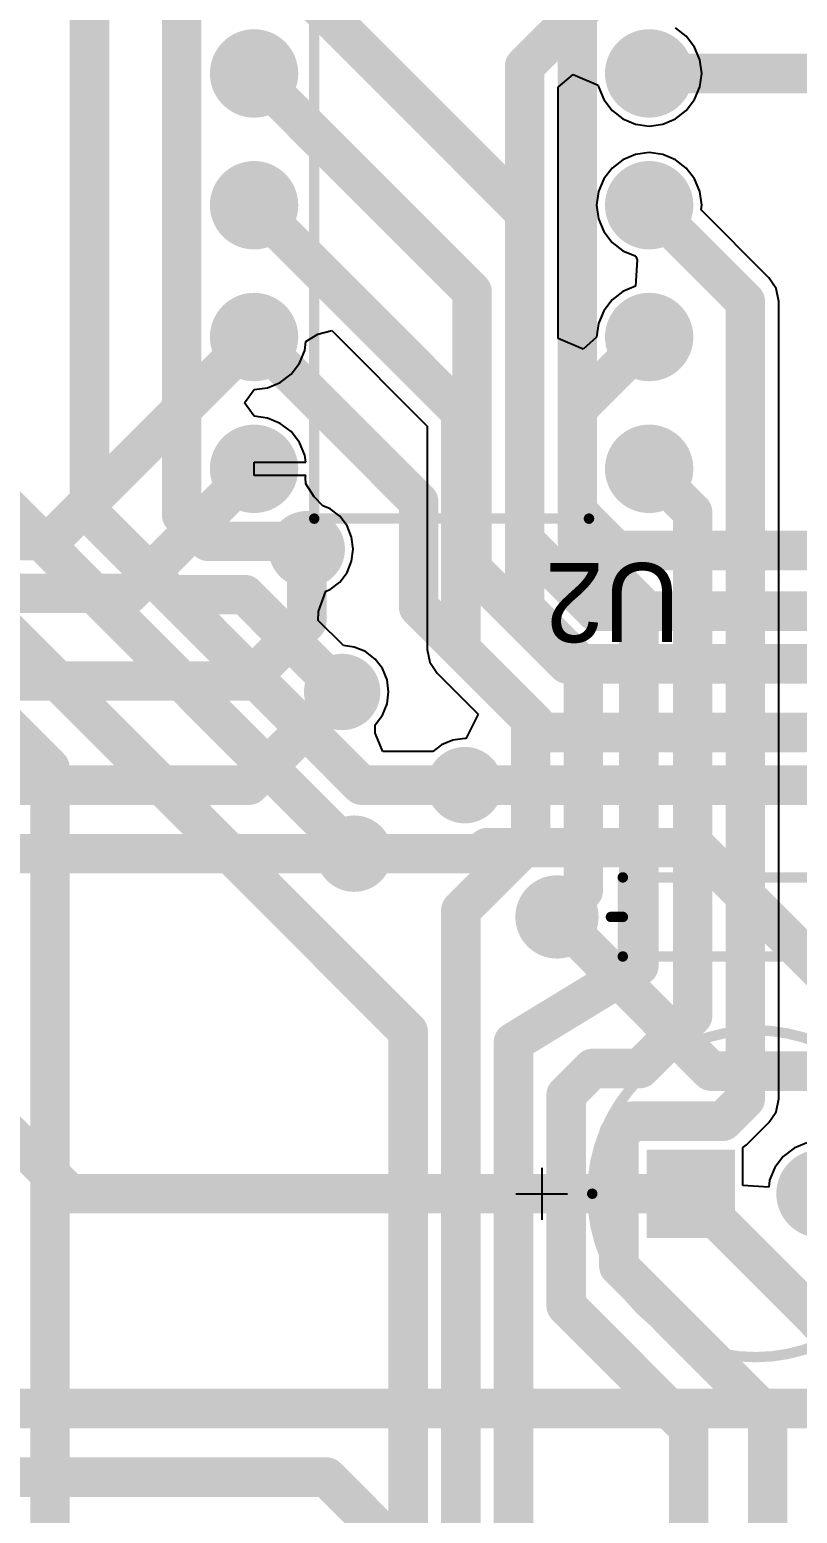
# Model space of a CAD drawing. Header units: millimetres. Extents: x 2.82 to 7.12, y 0.77 to 5.15.
# Drawn here: x 4.635 to 5.218, y 2.543 to 3.668 of the extents above; entities that cross this region are included whole.
import ezdxf

# ---------------------------------------------------------------- set-up
doc = ezdxf.new("R2010")
doc.units = ezdxf.units.MM
doc.header["$MEASUREMENT"] = 0
for name, color, linetype in [('BottomLayer', 5, 'Continuous'), ('BottomSolder', 6, 'Continuous'), ('MultiLayer', 9, 'Continuous'), ('PadHoleLayer', 156, 'Continuous'), ('TopLayer', 1, 'Continuous'), ('TopOverlay', 2, 'Continuous'), ('TopSolder', 216, 'Continuous'), ('ViaHoleLayer', 16, 'Continuous')]:
    doc.layers.add(name, color=color, linetype=linetype)

# ---------------------------------------------------------------- blocks, each defined once
blk = doc.blocks.new('CAPPR2_5_6_3_6_8_H_9_4')
at = {"layer": 'BottomLayer', "const_width": 0.0295}
blk.add_lwpolyline([(0.0345, 0, 1), (0.064, 0, 1)], format="xyb", close=True, dxfattribs=at)
at = {"layer": 'BottomLayer'}
blk.add_solid([(-0.0787, -0.0295), (-0.0197, -0.0295), (-0.0787, 0.0295), (-0.0197, 0.0295)], dxfattribs=at)
at = {"layer": 'BottomSolder', "const_width": 0.0335}
blk.add_lwpolyline([(0.0325, 0, 1), (0.066, 0, 1)], format="xyb", close=True, dxfattribs=at)
at = {"layer": 'BottomSolder'}
blk.add_solid([(-0.0827, -0.0335), (-0.0157, -0.0335), (-0.0827, 0.0335), (-0.0157, 0.0335)], dxfattribs=at)
at = {"layer": 'MultiLayer', "const_width": 0.0295}
blk.add_lwpolyline([(0.0345, 0, 1), (0.064, 0, 1)], format="xyb", close=True, dxfattribs=at)
at = {"layer": 'MultiLayer'}
blk.add_solid([(-0.0787, -0.0295), (-0.0197, -0.0295), (-0.0787, 0.0295), (-0.0197, 0.0295)], dxfattribs=at)
at = {"layer": 'PadHoleLayer', "const_width": 0.0177}
for points in [[(-0.0581, 0, 1), (-0.0404, 0, 1)], [(0.0404, 0, 1), (0.0581, 0, 1)]]:
    blk.add_lwpolyline(points, format="xyb", close=True, dxfattribs=at)
at = {"layer": 'TopLayer', "const_width": 0.0295}
blk.add_lwpolyline([(0.0345, 0, 1), (0.064, 0, 1)], format="xyb", close=True, dxfattribs=at)
at = {"layer": 'TopLayer'}
blk.add_solid([(-0.0787, -0.0295), (-0.0197, -0.0295), (-0.0787, 0.0295), (-0.0197, 0.0295)], dxfattribs=at)
at = {"layer": 'TopOverlay'}
for p, q in [((-0.1624, 0.0197), (-0.1624, -0.0197)), ((-0.1821, 0), (-0.1427, 0))]:
    blk.add_line(p, q, dxfattribs=at)
for points, const_width in [([(0.124, 0, 1), (-0.124, 0, 1)], 0.00787), ([(-0.126, 0, 1), (-0.122, 0, 1)], 0.00394), ([(0.122, 0, 1), (0.126, 0, 1)], 0.00394)]:
    blk.add_lwpolyline(points, format="xyb", close=True, dxfattribs=dict(at, const_width=const_width))
at = {"layer": 'TopSolder', "const_width": 0.0335}
blk.add_lwpolyline([(0.0325, 0, 1), (0.066, 0, 1)], format="xyb", close=True, dxfattribs=at)
at = {"layer": 'TopSolder'}
blk.add_solid([(-0.0827, -0.0335), (-0.0157, -0.0335), (-0.0827, 0.0335), (-0.0157, 0.0335)], dxfattribs=at)
blk = doc.blocks.new('648_08_8')
at = {"layer": 'BottomLayer', "const_width": 0.0295}
for points in [[(-0.3648, 0.15, 1), (-0.3352, 0.15, 1)], [(-0.2648, 0.15, 1), (-0.2352, 0.15, 1)], [(-0.1648, 0.15, 1), (-0.1352, 0.15, 1)], [(-0.0648, 0.15, 1), (-0.0352, 0.15, 1)], [(0.0352, 0.15, 1), (0.0648, 0.15, 1)], [(0.1352, 0.15, 1), (0.1648, 0.15, 1)], [(0.2352, 0.15, 1), (0.2648, 0.15, 1)], [(0.3352, 0.15, 1), (0.3648, 0.15, 1)], [(-0.2648, -0.15, 1), (-0.2352, -0.15, 1)], [(-0.1648, -0.15, 1), (-0.1352, -0.15, 1)], [(-0.0648, -0.15, 1), (-0.0352, -0.15, 1)], [(0.0352, -0.15, 1), (0.0648, -0.15, 1)], [(0.1352, -0.15, 1), (0.1648, -0.15, 1)], [(0.2352, -0.15, 1), (0.2648, -0.15, 1)], [(0.3352, -0.15, 1), (0.3648, -0.15, 1)]]:
    blk.add_lwpolyline(points, format="xyb", close=True, dxfattribs=at)
at = {"layer": 'BottomLayer'}
blk.add_solid([(-0.3205, -0.1795), (-0.3205, -0.1205), (-0.3795, -0.1795), (-0.3795, -0.1205)], dxfattribs=at)
at = {"layer": 'BottomSolder', "const_width": 0.0335}
for points in [[(-0.3668, 0.15, 1), (-0.3332, 0.15, 1)], [(-0.2668, 0.15, 1), (-0.2332, 0.15, 1)], [(-0.1668, 0.15, 1), (-0.1332, 0.15, 1)], [(-0.0668, 0.15, 1), (-0.0332, 0.15, 1)], [(0.0332, 0.15, 1), (0.0668, 0.15, 1)], [(0.1332, 0.15, 1), (0.1668, 0.15, 1)], [(0.2332, 0.15, 1), (0.2668, 0.15, 1)], [(0.3332, 0.15, 1), (0.3668, 0.15, 1)], [(-0.2668, -0.15, 1), (-0.2332, -0.15, 1)], [(-0.1668, -0.15, 1), (-0.1332, -0.15, 1)], [(-0.0668, -0.15, 1), (-0.0332, -0.15, 1)], [(0.0332, -0.15, 1), (0.0668, -0.15, 1)], [(0.1332, -0.15, 1), (0.1668, -0.15, 1)], [(0.2332, -0.15, 1), (0.2668, -0.15, 1)], [(0.3332, -0.15, 1), (0.3668, -0.15, 1)]]:
    blk.add_lwpolyline(points, format="xyb", close=True, dxfattribs=at)
at = {"layer": 'BottomSolder'}
blk.add_solid([(-0.3165, -0.1835), (-0.3165, -0.1165), (-0.3835, -0.1835), (-0.3835, -0.1165)], dxfattribs=at)
at = {"layer": 'MultiLayer', "const_width": 0.0295}
for points in [[(-0.3648, 0.15, 1), (-0.3352, 0.15, 1)], [(-0.2648, 0.15, 1), (-0.2352, 0.15, 1)], [(-0.1648, 0.15, 1), (-0.1352, 0.15, 1)], [(-0.0648, 0.15, 1), (-0.0352, 0.15, 1)], [(0.0352, 0.15, 1), (0.0648, 0.15, 1)], [(0.1352, 0.15, 1), (0.1648, 0.15, 1)], [(0.2352, 0.15, 1), (0.2648, 0.15, 1)], [(0.3352, 0.15, 1), (0.3648, 0.15, 1)], [(-0.2648, -0.15, 1), (-0.2352, -0.15, 1)], [(-0.1648, -0.15, 1), (-0.1352, -0.15, 1)], [(-0.0648, -0.15, 1), (-0.0352, -0.15, 1)], [(0.0352, -0.15, 1), (0.0648, -0.15, 1)], [(0.1352, -0.15, 1), (0.1648, -0.15, 1)], [(0.2352, -0.15, 1), (0.2648, -0.15, 1)], [(0.3352, -0.15, 1), (0.3648, -0.15, 1)]]:
    blk.add_lwpolyline(points, format="xyb", close=True, dxfattribs=at)
at = {"layer": 'MultiLayer'}
blk.add_solid([(-0.3205, -0.1795), (-0.3205, -0.1205), (-0.3795, -0.1795), (-0.3795, -0.1205)], dxfattribs=at)
at = {"layer": 'PadHoleLayer', "const_width": 0.0177}
for points in [[(-0.3589, 0.15, 1), (-0.3411, 0.15, 1)], [(-0.2589, 0.15, 1), (-0.2411, 0.15, 1)], [(-0.1589, 0.15, 1), (-0.1411, 0.15, 1)], [(-0.0589, 0.15, 1), (-0.0411, 0.15, 1)], [(0.0411, 0.15, 1), (0.0589, 0.15, 1)], [(0.1411, 0.15, 1), (0.1589, 0.15, 1)], [(0.2411, 0.15, 1), (0.2589, 0.15, 1)], [(0.3411, 0.15, 1), (0.3589, 0.15, 1)], [(-0.3589, -0.15, 1), (-0.3411, -0.15, 1)], [(-0.2589, -0.15, 1), (-0.2411, -0.15, 1)], [(-0.1589, -0.15, 1), (-0.1411, -0.15, 1)], [(-0.0589, -0.15, 1), (-0.0411, -0.15, 1)], [(0.0411, -0.15, 1), (0.0589, -0.15, 1)], [(0.1411, -0.15, 1), (0.1589, -0.15, 1)], [(0.2411, -0.15, 1), (0.2589, -0.15, 1)], [(0.3411, -0.15, 1), (0.3589, -0.15, 1)]]:
    blk.add_lwpolyline(points, format="xyb", close=True, dxfattribs=at)
at = {"layer": 'TopLayer', "const_width": 0.0295}
for points in [[(-0.3648, 0.15, 1), (-0.3352, 0.15, 1)], [(-0.2648, 0.15, 1), (-0.2352, 0.15, 1)], [(-0.1648, 0.15, 1), (-0.1352, 0.15, 1)], [(-0.0648, 0.15, 1), (-0.0352, 0.15, 1)], [(0.0352, 0.15, 1), (0.0648, 0.15, 1)], [(0.1352, 0.15, 1), (0.1648, 0.15, 1)], [(0.2352, 0.15, 1), (0.2648, 0.15, 1)], [(0.3352, 0.15, 1), (0.3648, 0.15, 1)], [(-0.2648, -0.15, 1), (-0.2352, -0.15, 1)], [(-0.1648, -0.15, 1), (-0.1352, -0.15, 1)], [(-0.0648, -0.15, 1), (-0.0352, -0.15, 1)], [(0.0352, -0.15, 1), (0.0648, -0.15, 1)], [(0.1352, -0.15, 1), (0.1648, -0.15, 1)], [(0.2352, -0.15, 1), (0.2648, -0.15, 1)], [(0.3352, -0.15, 1), (0.3648, -0.15, 1)]]:
    blk.add_lwpolyline(points, format="xyb", close=True, dxfattribs=at)
at = {"layer": 'TopLayer'}
blk.add_solid([(-0.3205, -0.1795), (-0.3205, -0.1205), (-0.3795, -0.1795), (-0.3795, -0.1205)], dxfattribs=at)
at = {"layer": 'TopOverlay', "const_width": 0.00787}
for points in [[(0.3878, 0.1043), (-0.3878, 0.1043)], [(-0.3878, 0.025), (-0.3878, 0.1043)], [(0.3878, -0.1043), (0.3878, 0.1043)], [(-0.3878, -0.1043), (-0.3878, -0.025)], [(0.3878, -0.1043), (-0.3878, -0.1043)]]:
    blk.add_lwpolyline(points, dxfattribs=at)
at = {"layer": 'TopOverlay', "const_width": 0.00394}
for points in [[(-0.3898, 0.1043, 1), (-0.3858, 0.1043, 1)], [(-0.3898, 0.1043, 1), (-0.3858, 0.1043, 1)], [(0.3858, 0.1043, 1), (0.3898, 0.1043, 1)], [(0.3858, 0.1043, 1), (0.3898, 0.1043, 1)], [(-0.3898, 0.025, 1), (-0.3858, 0.025, 1)], [(-0.3898, 0.025, 1), (-0.3858, 0.025, 1)], [(-0.3898, -0.025, 1), (-0.3858, -0.025, 1)], [(-0.3898, -0.025, 1), (-0.3858, -0.025, 1)], [(-0.3898, -0.1043, 1), (-0.3858, -0.1043, 1)], [(-0.3898, -0.1043, 1), (-0.3858, -0.1043, 1)], [(0.3858, -0.1043, 1), (0.3898, -0.1043, 1)], [(0.3858, -0.1043, 1), (0.3898, -0.1043, 1)]]:
    blk.add_lwpolyline(points, format="xyb", close=True, dxfattribs=at)
at = {"layer": 'TopOverlay', "const_width": 0.00787}
blk.add_lwpolyline([(-0.3878, 0.025, -1), (-0.3878, -0.025)], format="xyb", dxfattribs=at)
at = {"layer": 'TopSolder', "const_width": 0.0335}
for points in [[(-0.3668, 0.15, 1), (-0.3332, 0.15, 1)], [(-0.2668, 0.15, 1), (-0.2332, 0.15, 1)], [(-0.1668, 0.15, 1), (-0.1332, 0.15, 1)], [(-0.0668, 0.15, 1), (-0.0332, 0.15, 1)], [(0.0332, 0.15, 1), (0.0668, 0.15, 1)], [(0.1332, 0.15, 1), (0.1668, 0.15, 1)], [(0.2332, 0.15, 1), (0.2668, 0.15, 1)], [(0.3332, 0.15, 1), (0.3668, 0.15, 1)], [(-0.2668, -0.15, 1), (-0.2332, -0.15, 1)], [(-0.1668, -0.15, 1), (-0.1332, -0.15, 1)], [(-0.0668, -0.15, 1), (-0.0332, -0.15, 1)], [(0.0332, -0.15, 1), (0.0668, -0.15, 1)], [(0.1332, -0.15, 1), (0.1668, -0.15, 1)], [(0.2332, -0.15, 1), (0.2668, -0.15, 1)], [(0.3332, -0.15, 1), (0.3668, -0.15, 1)]]:
    blk.add_lwpolyline(points, format="xyb", close=True, dxfattribs=at)
at = {"layer": 'TopSolder'}
blk.add_solid([(-0.3165, -0.1835), (-0.3165, -0.1165), (-0.3835, -0.1835), (-0.3835, -0.1165)], dxfattribs=at)
blk = doc.blocks.new('AXIAL_0_3_13')
at = {"layer": 'BottomLayer', "const_width": 0.0276}
for points in [[(-0.1638, 0, 1), (-0.1362, 0, 1)], [(0.1362, 0, 1), (0.1638, 0, 1)]]:
    blk.add_lwpolyline(points, format="xyb", close=True, dxfattribs=at)
at = {"layer": 'BottomSolder', "const_width": 0.0316}
for points in [[(-0.1658, 0, 1), (-0.1342, 0, 1)], [(0.1342, 0, 1), (0.1658, 0, 1)]]:
    blk.add_lwpolyline(points, format="xyb", close=True, dxfattribs=at)
at = {"layer": 'MultiLayer', "const_width": 0.0276}
for points in [[(-0.1638, 0, 1), (-0.1362, 0, 1)], [(0.1362, 0, 1), (0.1638, 0, 1)]]:
    blk.add_lwpolyline(points, format="xyb", close=True, dxfattribs=at)
at = {"layer": 'PadHoleLayer', "const_width": 0.0167}
for points in [[(-0.1584, 0, 1), (-0.1416, 0, 1)], [(0.1416, 0, 1), (0.1584, 0, 1)]]:
    blk.add_lwpolyline(points, format="xyb", close=True, dxfattribs=at)
at = {"layer": 'TopLayer', "const_width": 0.0276}
for points in [[(-0.1638, 0, 1), (-0.1362, 0, 1)], [(0.1362, 0, 1), (0.1638, 0, 1)]]:
    blk.add_lwpolyline(points, format="xyb", close=True, dxfattribs=at)
at = {"layer": 'TopOverlay', "const_width": 0.00787}
for points in [[(-0.1, -0.03), (-0.1, 0.03)], [(-0.1, 0.03), (0.1, 0.03)], [(0.1, 0), (0.1, 0.03)], [(-0.109, 0), (-0.1, 0)], [(0.1, 0), (0.109, 0)], [(0.1, -0.03), (0.1, 0)], [(-0.1, -0.03), (0.1, -0.03)]]:
    blk.add_lwpolyline(points, dxfattribs=at)
at = {"layer": 'TopOverlay', "const_width": 0.00394}
for points in [[(-0.102, 0.03, 1), (-0.098, 0.03, 1)], [(-0.102, 0.03, 1), (-0.098, 0.03, 1)], [(0.098, 0.03, 1), (0.102, 0.03, 1)], [(0.098, 0.03, 1), (0.102, 0.03, 1)], [(-0.111, 0, 1), (-0.107, 0, 1)], [(-0.102, 0, 1), (-0.098, 0, 1)], [(0.098, 0, 1), (0.102, 0, 1)], [(0.098, 0, 1), (0.102, 0, 1)], [(0.098, 0, 1), (0.102, 0, 1)], [(0.107, 0, 1), (0.111, 0, 1)], [(-0.102, -0.03, 1), (-0.098, -0.03, 1)], [(-0.102, -0.03, 1), (-0.098, -0.03, 1)], [(0.098, -0.03, 1), (0.102, -0.03, 1)], [(0.098, -0.03, 1), (0.102, -0.03, 1)]]:
    blk.add_lwpolyline(points, format="xyb", close=True, dxfattribs=at)
at = {"layer": 'TopSolder', "const_width": 0.0316}
for points in [[(-0.1658, 0, 1), (-0.1342, 0, 1)], [(0.1342, 0, 1), (0.1658, 0, 1)]]:
    blk.add_lwpolyline(points, format="xyb", close=True, dxfattribs=at)

msp = doc.modelspace()

# ---------------------------------------------------------------- linework, layer by layer
at = {"layer": 'BottomLayer', "const_width": 0.03}
for points in [[(4.805, 3.735), (5.0105, 3.5295)], [(5.0505, 3.3025), (5.0505, 3.6895)], [(4.805, 3.635), (4.9705, 3.4695)], [(5.105, 3.635), (5.348, 3.635)], [(5.0105, 3.2805), (5.0105, 3.5295)], [(4.9705, 3.2591), (4.9705, 3.4695)], [(4.6505, 3.2805), (4.805, 3.435)], [(4.805, 3.435), (4.93, 3.31)], [(4.7105, 3.2405), (4.805, 3.335)], [(4.93, 3.23), (4.93, 3.31)], [(5.0505, 3.3025), (5.08, 3.273)], [(4.52, 3.2805), (4.6505, 3.2805)], [(4.845, 3.219), (4.845, 3.274)], [(5.0105, 3.2805), (5.064, 3.227)], [(5.08, 3.273), (5.4296, 3.273)], [(4.9705, 3.2591), (5.0426, 3.187)], [(4.4725, 3.2405), (4.7105, 3.2405)], [(4.93, 3.23), (5.025, 3.135)], [(5.064, 3.227), (5.4636, 3.227)], [(4.8, 3.174), (4.845, 3.219)], [(5.0426, 3.187), (5.512, 3.187)], [(4.366, 3.174), (4.8, 3.174)], [(4.8012, 3.095), (4.8719, 3.1657)], [(5.025, 3.135), (5.5917, 3.135)], [(4.2464, 3.095), (4.8012, 3.095)], [(4.965, 3.095), (5.533, 3.095)], [(4.9774, 3.043), (4.982, 3.0476)], [(4.982, 3.0476), (5.1414, 3.0476)], [(5.1414, 3.0476), (5.249, 2.94)], [(4.253, 3.043), (4.881, 3.043)], [(4.881, 3.043), (4.9774, 3.043)], [(5.035, 2.995), (5.152, 2.878)], [(4.475, 2.975), (4.665, 2.785)], [(5.152, 2.878), (5.455, 2.878)], [(4.665, 2.785), (5.1366, 2.785)], [(4.15, 2.622), (5.3, 2.622)], [(3.758, 2.57), (4.86, 2.57)], [(4.86, 2.57), (5.355, 2.075)]]:
    msp.add_lwpolyline(points, dxfattribs=at)
at = {"layer": 'BottomLayer'}
for points, const_width in [([(4.7975, 3.635, 1), (4.8125, 3.635, 1)], 0.015), ([(5.0975, 3.635, 1), (5.1125, 3.635, 1)], 0.015), ([(5.003, 3.5295, 1), (5.018, 3.5295, 1)], 0.015), ([(5.003, 3.5295, 1), (5.018, 3.5295, 1)], 0.015), ([(4.963, 3.4695, 1), (4.978, 3.4695, 1)], 0.015), ([(4.963, 3.4695, 1), (4.978, 3.4695, 1)], 0.015), ([(4.7975, 3.435, 1), (4.8125, 3.435, 1)], 0.015), ([(4.7975, 3.435, 1), (4.8125, 3.435, 1)], 0.015), ([(4.7975, 3.335, 1), (4.8125, 3.335, 1)], 0.015), ([(4.9225, 3.31, 1), (4.9375, 3.31, 1)], 0.015), ([(4.9225, 3.31, 1), (4.9375, 3.31, 1)], 0.015), ([(5.043, 3.3025, 1), (5.058, 3.3025, 1)], 0.015), ([(5.043, 3.3025, 1), (5.058, 3.3025, 1)], 0.015), ([(4.8325, 3.274, 1), (4.8575, 3.274, 1)], 0.025), ([(4.643, 3.2805, 1), (4.658, 3.2805, 1)], 0.015), ([(4.643, 3.2805, 1), (4.658, 3.2805, 1)], 0.015), ([(4.8375, 3.274, 1), (4.8525, 3.274, 1)], 0.015), ([(5.003, 3.2805, 1), (5.018, 3.2805, 1)], 0.015), ([(5.003, 3.2805, 1), (5.018, 3.2805, 1)], 0.015), ([(5.0725, 3.273, 1), (5.0875, 3.273, 1)], 0.015), ([(5.0725, 3.273, 1), (5.0875, 3.273, 1)], 0.015), ([(4.963, 3.2591, 1), (4.978, 3.2591, 1)], 0.015), ([(4.963, 3.2591, 1), (4.978, 3.2591, 1)], 0.015), ([(4.703, 3.2405, 1), (4.718, 3.2405, 1)], 0.015), ([(4.703, 3.2405, 1), (4.718, 3.2405, 1)], 0.015), ([(4.9225, 3.23, 1), (4.9375, 3.23, 1)], 0.015), ([(4.9225, 3.23, 1), (4.9375, 3.23, 1)], 0.015), ([(5.0565, 3.227, 1), (5.0715, 3.227, 1)], 0.015), ([(5.0565, 3.227, 1), (5.0715, 3.227, 1)], 0.015), ([(4.8375, 3.219, 1), (4.8525, 3.219, 1)], 0.015), ([(4.8375, 3.219, 1), (4.8525, 3.219, 1)], 0.015), ([(5.0351, 3.187, 1), (5.0501, 3.187, 1)], 0.015), ([(5.0351, 3.187, 1), (5.0501, 3.187, 1)], 0.015), ([(4.7925, 3.174, 1), (4.8075, 3.174, 1)], 0.015), ([(4.7925, 3.174, 1), (4.8075, 3.174, 1)], 0.015), ([(4.8594, 3.1657, 1), (4.8844, 3.1657, 1)], 0.025), ([(4.8644, 3.1657, 1), (4.8794, 3.1657, 1)], 0.015), ([(5.0175, 3.135, 1), (5.0325, 3.135, 1)], 0.015), ([(5.0175, 3.135, 1), (5.0325, 3.135, 1)], 0.015), ([(4.9525, 3.095, 1), (4.9775, 3.095, 1)], 0.025), ([(4.7937, 3.095, 1), (4.8087, 3.095, 1)], 0.015), ([(4.7937, 3.095, 1), (4.8087, 3.095, 1)], 0.015), ([(4.9575, 3.095, 1), (4.9725, 3.095, 1)], 0.015), ([(4.8685, 3.043, 1), (4.8935, 3.043, 1)], 0.025), ([(4.9745, 3.0476, 1), (4.9895, 3.0476, 1)], 0.015), ([(4.9745, 3.0476, 1), (4.9895, 3.0476, 1)], 0.015), ([(5.1339, 3.0476, 1), (5.1489, 3.0476, 1)], 0.015), ([(5.1339, 3.0476, 1), (5.1489, 3.0476, 1)], 0.015), ([(4.8735, 3.043, 1), (4.8885, 3.043, 1)], 0.015), ([(4.8735, 3.043, 1), (4.8885, 3.043, 1)], 0.015), ([(4.9699, 3.043, 1), (4.9849, 3.043, 1)], 0.015), ([(4.9699, 3.043, 1), (4.9849, 3.043, 1)], 0.015), ([(5.0275, 2.995, 1), (5.0425, 2.995, 1)], 0.015), ([(5.1445, 2.878, 1), (5.1595, 2.878, 1)], 0.015), ([(5.1445, 2.878, 1), (5.1595, 2.878, 1)], 0.015), ([(4.6575, 2.785, 1), (4.6725, 2.785, 1)], 0.015), ([(4.6575, 2.785, 1), (4.6725, 2.785, 1)], 0.015), ([(5.1291, 2.785, 1), (5.1441, 2.785, 1)], 0.015), ([(4.8525, 2.57, 1), (4.8675, 2.57, 1)], 0.015), ([(4.8525, 2.57, 1), (4.8675, 2.57, 1)], 0.015)]:
    msp.add_lwpolyline(points, format="xyb", close=True, dxfattribs=dict(at, const_width=const_width))
at = {"layer": 'BottomSolder', "const_width": 0.029}
for points in [[(4.8305, 3.274, 1), (4.8595, 3.274, 1)], [(4.8574, 3.1657, 1), (4.8864, 3.1657, 1)], [(4.9505, 3.095, 1), (4.9795, 3.095, 1)], [(4.8665, 3.043, 1), (4.8955, 3.043, 1)]]:
    msp.add_lwpolyline(points, format="xyb", close=True, dxfattribs=at)
at = {"layer": 'MultiLayer', "const_width": 0.025}
for points in [[(4.8325, 3.274, 1), (4.8575, 3.274, 1)], [(4.8594, 3.1657, 1), (4.8844, 3.1657, 1)], [(4.9525, 3.095, 1), (4.9775, 3.095, 1)], [(4.8685, 3.043, 1), (4.8935, 3.043, 1)]]:
    msp.add_lwpolyline(points, format="xyb", close=True, dxfattribs=at)
at = {"layer": 'TopLayer'}
for p, q in [((5.1332, 3.6632), (5.1249, 3.6695)), ((5.1395, 3.6549), (5.1332, 3.6632)), ((5.1435, 3.6453), (5.1395, 3.6549)), ((5.1449, 3.635), (5.1435, 3.6453)), ((5.036, 3.6246), (5.0474, 3.6343)), ((5.0474, 3.6343), (5.0663, 3.626)), ((5.0663, 3.626), (5.0665, 3.6247)), ((5.1435, 3.6247), (5.1449, 3.635)), ((5.036, 3.434), (5.036, 3.6246)), ((5.0665, 3.6247), (5.0705, 3.6151)), ((5.0705, 3.6151), (5.0768, 3.6068)), ((5.1332, 3.6068), (5.1395, 3.6151)), ((5.1395, 3.6151), (5.1435, 3.6247)), ((5.0768, 3.6068), (5.0851, 3.6005)), ((5.1249, 3.6005), (5.1332, 3.6068)), ((5.0851, 3.6005), (5.0947, 3.5965)), ((5.0947, 3.5965), (5.105, 3.5951)), ((5.105, 3.5951), (5.1153, 3.5965)), ((5.1153, 3.5965), (5.1249, 3.6005)), ((5.0851, 3.5695), (5.0768, 3.5632)), ((5.0947, 3.5735), (5.0851, 3.5695)), ((5.105, 3.5749), (5.0947, 3.5735)), ((5.1153, 3.5735), (5.105, 3.5749)), ((5.1249, 3.5695), (5.1153, 3.5735)), ((5.1332, 3.5632), (5.1249, 3.5695)), ((5.0768, 3.5632), (5.0705, 3.5549)), ((5.1395, 3.5549), (5.1332, 3.5632)), ((5.0705, 3.5549), (5.0665, 3.5453)), ((5.1435, 3.5453), (5.1395, 3.5549)), ((5.0665, 3.5453), (5.0651, 3.535)), ((5.0651, 3.535), (5.0665, 3.5247)), ((5.1449, 3.535), (5.1435, 3.5453)), ((5.1444, 3.5316), (5.1449, 3.535)), ((5.0665, 3.5247), (5.0705, 3.5151)), ((5.196, 3.48), (5.1444, 3.5316)), ((5.0705, 3.5151), (5.0768, 3.5068)), ((5.0768, 3.5068), (5.0851, 3.5005)), ((5.0851, 3.5005), (5.0943, 3.4966)), ((5.0943, 3.4966), (5.0948, 3.4961)), ((5.0958, 3.4935), (5.0947, 3.4735)), ((5.0948, 3.4961), (5.0958, 3.4935)), ((5.2015, 3.4718), (5.196, 3.48)), ((5.0851, 3.4695), (5.0768, 3.4632)), ((5.0947, 3.4735), (5.0851, 3.4695)), ((5.2035, 3.462), (5.2015, 3.4718)), ((5.0768, 3.4632), (5.0705, 3.4549)), ((5.2035, 2.857), (5.2035, 3.462)), ((5.0665, 3.4453), (5.0651, 3.435)), ((5.0705, 3.4549), (5.0665, 3.4453)), ((4.8444, 3.4317), (4.8535, 3.4372)), ((4.8535, 3.4372), (4.8641, 3.4399)), ((4.8641, 3.4399), (4.9365, 3.3674)), ((5.0549, 3.4259), (5.036, 3.434)), ((5.0651, 3.4349), (5.0549, 3.4259)), ((5.0651, 3.435), (5.0651, 3.4349)), ((4.8395, 3.4151), (4.8435, 3.4247)), ((4.8435, 3.4247), (4.8444, 3.4317)), ((4.8332, 3.4068), (4.8395, 3.4151)), ((4.8153, 3.3965), (4.8249, 3.4005)), ((4.8249, 3.4005), (4.8332, 3.4068)), ((4.7977, 3.385), (4.805, 3.3951)), ((4.805, 3.3951), (4.8153, 3.3965)), ((4.805, 3.3749), (4.7977, 3.385)), ((4.8153, 3.3735), (4.805, 3.3749)), ((4.8249, 3.3695), (4.8153, 3.3735)), ((4.8332, 3.3632), (4.8249, 3.3695)), ((4.9365, 3.3674), (4.9365, 3.198)), ((4.8395, 3.3549), (4.8332, 3.3632)), ((4.8435, 3.3453), (4.8395, 3.3549)), ((4.8442, 3.34), (4.8435, 3.3453)), ((4.805, 3.33), (4.805, 3.34)), ((4.805, 3.34), (4.8442, 3.34)), ((4.8442, 3.33), (4.805, 3.33)), ((4.844, 3.3284), (4.8442, 3.33)), ((4.8443, 3.3235), (4.844, 3.3284)), ((4.8506, 3.3137), (4.8443, 3.3235)), ((4.8571, 3.3069), (4.8506, 3.3137)), ((4.8627, 3.3046), (4.8571, 3.3069)), ((4.87, 3.299), (4.8627, 3.3046)), ((4.8756, 3.2917), (4.87, 3.299)), ((4.8791, 3.2831), (4.8756, 3.2917)), ((4.8803, 3.274), (4.8791, 3.2831)), ((4.8756, 3.2563), (4.8791, 3.2649)), ((4.8791, 3.2649), (4.8803, 3.274)), ((4.87, 3.249), (4.8756, 3.2563)), ((4.8538, 3.2268), (4.8594, 3.2421)), ((4.8594, 3.2421), (4.8627, 3.2434)), ((4.8627, 3.2434), (4.87, 3.249)), ((4.8537, 3.22), (4.8538, 3.2268)), ((4.8728, 3.2009), (4.8537, 3.22)), ((4.881, 3.1998), (4.8728, 3.2009)), ((4.8896, 3.1963), (4.881, 3.1998)), ((4.9365, 3.198), (4.9385, 3.1882)), ((4.8969, 3.1907), (4.8896, 3.1963)), ((4.9025, 3.1834), (4.8969, 3.1907)), ((4.9385, 3.1882), (4.944, 3.18)), ((4.906, 3.1749), (4.9025, 3.1834)), ((4.9072, 3.1657), (4.906, 3.1749)), ((4.944, 3.18), (4.9751, 3.1488)), ((4.906, 3.1566), (4.9072, 3.1657)), ((4.9025, 3.1481), (4.906, 3.1566)), ((4.8969, 3.1408), (4.9025, 3.1481)), ((4.8969, 3.1345), (4.8969, 3.1408)), ((4.9751, 3.1488), (4.9659, 3.1302)), ((4.9028, 3.1205), (4.8969, 3.1345)), ((4.965, 3.1303), (4.9559, 3.1291)), ((4.9659, 3.1302), (4.965, 3.1303)), ((4.9407, 3.1205), (4.9028, 3.1205)), ((4.9473, 3.1256), (4.9407, 3.1205)), ((4.9559, 3.1291), (4.9473, 3.1256)), ((5.2015, 2.8472), (5.2035, 2.857)), ((5.179, 2.822), (5.196, 2.839)), ((5.196, 2.839), (5.2015, 2.8472)), ((5.1761, 2.82), (5.179, 2.822)), ((5.1761, 2.7913), (5.1761, 2.82)), ((5.2151, 2.8195), (5.2068, 2.8132)), ((5.2247, 2.8235), (5.2151, 2.8195)), ((5.2005, 2.8049), (5.1965, 2.7953)), ((5.2068, 2.8132), (5.2005, 2.8049)), ((5.1965, 2.7953), (5.1958, 2.79)), ((5.1958, 2.79), (5.1761, 2.7913))]:
    msp.add_line(p, q, dxfattribs=at)
at = {"layer": 'TopLayer', "const_width": 0.03}
for points in [[(5.0105, 3.6405), (5.105, 3.735)], [(4.75, 3.3), (4.75, 3.715)], [(4.68, 3.3015), (4.68, 3.71)], [(5.0105, 3.2295), (5.0105, 3.6405)], [(4.805, 3.535), (4.962, 3.378)], [(5.105, 3.535), (5.178, 3.462)], [(5.178, 2.857), (5.178, 3.462)], [(5.0505, 3.3805), (5.105, 3.435)], [(4.962, 3.198), (4.962, 3.378)], [(5.0505, 3.28), (5.0505, 3.3805)], [(5.105, 3.335), (5.138, 3.302)], [(4.615, 3.309), (4.881, 3.043)], [(4.68, 3.3015), (4.742, 3.2395)], [(4.75, 3.3), (4.77, 3.28)], [(5.138, 2.92), (5.138, 3.302)], [(4.555, 3.275), (4.922, 2.908)], [(4.77, 3.28), (4.839, 3.28)], [(4.839, 3.28), (4.845, 3.274)], [(5.0505, 3.28), (5.0972, 3.2332)], [(4.5005, 3.2576), (4.65, 3.1081)], [(4.742, 3.2395), (4.8865, 3.095)], [(4.742, 3.2395), (4.7981, 3.2395)], [(4.7981, 3.2395), (4.8719, 3.1657)], [(5.0105, 3.2295), (5.055, 3.185)], [(5.0972, 2.958), (5.0972, 3.2332)], [(4.962, 3.198), (5.015, 3.145)], [(5.055, 3.015), (5.055, 3.185)], [(5.015, 3.053), (5.015, 3.145)], [(4.65, 2.28), (4.65, 3.1081)], [(4.8865, 3.095), (4.965, 3.095)], [(4.962, 3), (5.015, 3.053)], [(5.035, 2.995), (5.055, 3.015)], [(4.962, 2.4704), (4.962, 3)], [(5.002, 2.9), (5.0972, 2.958)], [(5.098, 2.88), (5.138, 2.92)], [(4.922, 2.108), (4.922, 2.908)], [(5.002, 2.519), (5.002, 2.9)], [(5.042, 2.86), (5.062, 2.88)], [(5.062, 2.88), (5.098, 2.88)], [(5.042, 2.7), (5.042, 2.86)], [(5.161, 2.84), (5.178, 2.857)], [(5.082, 2.83), (5.092, 2.84)], [(5.092, 2.84), (5.161, 2.84)], [(5.082, 2.73), (5.082, 2.83)], [(5.1366, 2.785), (5.415, 2.5066)], [(5.082, 2.73), (5.195, 2.617)], [(5.042, 2.7), (5.135, 2.607)], [(5.195, 2.435), (5.195, 2.617)], [(5.135, 2.475), (5.135, 2.607)]]:
    msp.add_lwpolyline(points, dxfattribs=at)
at = {"layer": 'TopLayer'}
for points, const_width in [([(5.003, 3.6405, 1), (5.018, 3.6405, 1)], 0.015), ([(5.003, 3.6405, 1), (5.018, 3.6405, 1)], 0.015), ([(4.7975, 3.535, 1), (4.8125, 3.535, 1)], 0.015), ([(5.0975, 3.535, 1), (5.1125, 3.535, 1)], 0.015), ([(5.1705, 3.462, 1), (5.1855, 3.462, 1)], 0.015), ([(5.1705, 3.462, 1), (5.1855, 3.462, 1)], 0.015), ([(5.0975, 3.435, 1), (5.1125, 3.435, 1)], 0.015), ([(4.9545, 3.378, 1), (4.9695, 3.378, 1)], 0.015), ([(4.9545, 3.378, 1), (4.9695, 3.378, 1)], 0.015), ([(5.043, 3.3805, 1), (5.058, 3.3805, 1)], 0.015), ([(5.043, 3.3805, 1), (5.058, 3.3805, 1)], 0.015), ([(5.0975, 3.335, 1), (5.1125, 3.335, 1)], 0.015), ([(4.6725, 3.3015, 1), (4.6875, 3.3015, 1)], 0.015), ([(4.6725, 3.3015, 1), (4.6875, 3.3015, 1)], 0.015), ([(4.7425, 3.3, 1), (4.7575, 3.3, 1)], 0.015), ([(4.7425, 3.3, 1), (4.7575, 3.3, 1)], 0.015), ([(5.1305, 3.302, 1), (5.1455, 3.302, 1)], 0.015), ([(5.1305, 3.302, 1), (5.1455, 3.302, 1)], 0.015), ([(4.8325, 3.274, 1), (4.8575, 3.274, 1)], 0.025), ([(4.7625, 3.28, 1), (4.7775, 3.28, 1)], 0.015), ([(4.7625, 3.28, 1), (4.7775, 3.28, 1)], 0.015), ([(4.8315, 3.28, 1), (4.8465, 3.28, 1)], 0.015), ([(4.8315, 3.28, 1), (4.8465, 3.28, 1)], 0.015), ([(4.8375, 3.274, 1), (4.8525, 3.274, 1)], 0.015), ([(5.043, 3.28, 1), (5.058, 3.28, 1)], 0.015), ([(5.043, 3.28, 1), (5.058, 3.28, 1)], 0.015), ([(4.7345, 3.2395, 1), (4.7495, 3.2395, 1)], 0.015), ([(4.7345, 3.2395, 1), (4.7495, 3.2395, 1)], 0.015), ([(4.7345, 3.2395, 1), (4.7495, 3.2395, 1)], 0.015), ([(4.7906, 3.2395, 1), (4.8056, 3.2395, 1)], 0.015), ([(4.7906, 3.2395, 1), (4.8056, 3.2395, 1)], 0.015), ([(5.003, 3.2295, 1), (5.018, 3.2295, 1)], 0.015), ([(5.003, 3.2295, 1), (5.018, 3.2295, 1)], 0.015), ([(5.0897, 3.2332, 1), (5.1047, 3.2332, 1)], 0.015), ([(5.0897, 3.2332, 1), (5.1047, 3.2332, 1)], 0.015), ([(4.9545, 3.198, 1), (4.9695, 3.198, 1)], 0.015), ([(4.9545, 3.198, 1), (4.9695, 3.198, 1)], 0.015), ([(5.0475, 3.185, 1), (5.0625, 3.185, 1)], 0.015), ([(5.0475, 3.185, 1), (5.0625, 3.185, 1)], 0.015), ([(4.8594, 3.1657, 1), (4.8844, 3.1657, 1)], 0.025), ([(4.8644, 3.1657, 1), (4.8794, 3.1657, 1)], 0.015), ([(5.0075, 3.145, 1), (5.0225, 3.145, 1)], 0.015), ([(5.0075, 3.145, 1), (5.0225, 3.145, 1)], 0.015), ([(4.6425, 3.1081, 1), (4.6575, 3.1081, 1)], 0.015), ([(4.6425, 3.1081, 1), (4.6575, 3.1081, 1)], 0.015), ([(4.9525, 3.095, 1), (4.9775, 3.095, 1)], 0.025), ([(4.879, 3.095, 1), (4.894, 3.095, 1)], 0.015), ([(4.879, 3.095, 1), (4.894, 3.095, 1)], 0.015), ([(4.9575, 3.095, 1), (4.9725, 3.095, 1)], 0.015), ([(4.8685, 3.043, 1), (4.8935, 3.043, 1)], 0.025), ([(5.0075, 3.053, 1), (5.0225, 3.053, 1)], 0.015), ([(5.0075, 3.053, 1), (5.0225, 3.053, 1)], 0.015), ([(4.8735, 3.043, 1), (4.8885, 3.043, 1)], 0.015), ([(5.0475, 3.015, 1), (5.0625, 3.015, 1)], 0.015), ([(5.0475, 3.015, 1), (5.0625, 3.015, 1)], 0.015), ([(4.9545, 3, 1), (4.9695, 3, 1)], 0.015), ([(4.9545, 3, 1), (4.9695, 3, 1)], 0.015), ([(5.0275, 2.995, 1), (5.0425, 2.995, 1)], 0.015), ([(5.0897, 2.958, 1), (5.1047, 2.958, 1)], 0.015), ([(5.0897, 2.958, 1), (5.1047, 2.958, 1)], 0.015), ([(5.1305, 2.92, 1), (5.1455, 2.92, 1)], 0.015), ([(5.1305, 2.92, 1), (5.1455, 2.92, 1)], 0.015), ([(4.9145, 2.908, 1), (4.9295, 2.908, 1)], 0.015), ([(4.9145, 2.908, 1), (4.9295, 2.908, 1)], 0.015), ([(4.9945, 2.9, 1), (5.0095, 2.9, 1)], 0.015), ([(4.9945, 2.9, 1), (5.0095, 2.9, 1)], 0.015), ([(5.0545, 2.88, 1), (5.0695, 2.88, 1)], 0.015), ([(5.0545, 2.88, 1), (5.0695, 2.88, 1)], 0.015), ([(5.0905, 2.88, 1), (5.1055, 2.88, 1)], 0.015), ([(5.0905, 2.88, 1), (5.1055, 2.88, 1)], 0.015), ([(5.0345, 2.86, 1), (5.0495, 2.86, 1)], 0.015), ([(5.0345, 2.86, 1), (5.0495, 2.86, 1)], 0.015), ([(5.1705, 2.857, 1), (5.1855, 2.857, 1)], 0.015), ([(5.1705, 2.857, 1), (5.1855, 2.857, 1)], 0.015), ([(5.0845, 2.84, 1), (5.0995, 2.84, 1)], 0.015), ([(5.0845, 2.84, 1), (5.0995, 2.84, 1)], 0.015), ([(5.1535, 2.84, 1), (5.1685, 2.84, 1)], 0.015), ([(5.1535, 2.84, 1), (5.1685, 2.84, 1)], 0.015), ([(5.0745, 2.83, 1), (5.0895, 2.83, 1)], 0.015), ([(5.0745, 2.83, 1), (5.0895, 2.83, 1)], 0.015), ([(5.1291, 2.785, 1), (5.1441, 2.785, 1)], 0.015), ([(5.0745, 2.73, 1), (5.0895, 2.73, 1)], 0.015), ([(5.0745, 2.73, 1), (5.0895, 2.73, 1)], 0.015), ([(5.0345, 2.7, 1), (5.0495, 2.7, 1)], 0.015), ([(5.0345, 2.7, 1), (5.0495, 2.7, 1)], 0.015), ([(5.1875, 2.617, 1), (5.2025, 2.617, 1)], 0.015), ([(5.1875, 2.617, 1), (5.2025, 2.617, 1)], 0.015), ([(5.1275, 2.607, 1), (5.1425, 2.607, 1)], 0.015), ([(5.1275, 2.607, 1), (5.1425, 2.607, 1)], 0.015)]:
    msp.add_lwpolyline(points, format="xyb", close=True, dxfattribs=dict(at, const_width=const_width))
at = {"layer": 'TopSolder', "const_width": 0.029}
for points in [[(4.8305, 3.274, 1), (4.8595, 3.274, 1)], [(4.8574, 3.1657, 1), (4.8864, 3.1657, 1)], [(4.9505, 3.095, 1), (4.9795, 3.095, 1)], [(4.8665, 3.043, 1), (4.8955, 3.043, 1)]]:
    msp.add_lwpolyline(points, format="xyb", close=True, dxfattribs=at)
at = {"layer": 'ViaHoleLayer', "const_width": 0.014}
for points in [[(4.838, 3.274, 1), (4.852, 3.274, 1)], [(4.8649, 3.1657, 1), (4.8789, 3.1657, 1)], [(4.958, 3.095, 1), (4.972, 3.095, 1)], [(4.874, 3.043, 1), (4.888, 3.043, 1)]]:
    msp.add_lwpolyline(points, format="xyb", close=True, dxfattribs=at)

# ---------------------------------------------------------------- block references
for name, p, rotation in [('648_08_8', (4.955, 3.685), 270), ('AXIAL_0_3_13', (5.185, 2.995), 360), ('CAPPR2_5_6_3_6_8_H_9_4', (5.1858, 2.785), 360)]:
    msp.add_blockref(name, p, dxfattribs=dict(rotation=rotation))

# ---------------------------------------------------------------- texts
at = {"layer": 'TopOverlay'}
msp.add_text('U2', height=0.06, rotation=180, dxfattribs=at).set_placement((5.1285, 3.2635))

doc.saveas('drawing.dxf')
